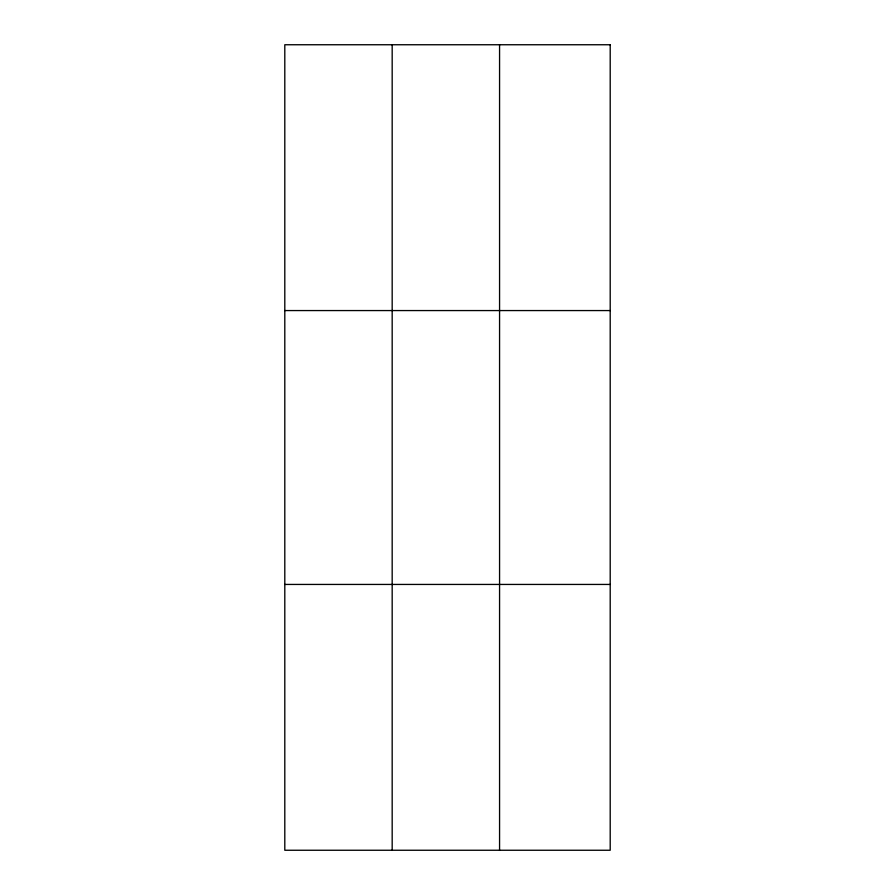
<?xml version="1.0" encoding="UTF-8"?>
<svg xmlns="http://www.w3.org/2000/svg" width="895" height="895" viewBox="0 0 895 895"><rect width="100%" height="100%" fill="white"/><g stroke="black" fill="none" stroke-linecap="round" stroke-linejoin="round"><path stroke-width="1.34" d="M392.178 850.25L392.178 44.75M499.567 850.25L499.567 44.75M284.8 310.565L610.2 310.565M284.8 584.435L610.2 584.435M610.2 44.75L610.2 850.25L284.8 850.25L284.8 44.75L610.2 44.75"/></g></svg>
